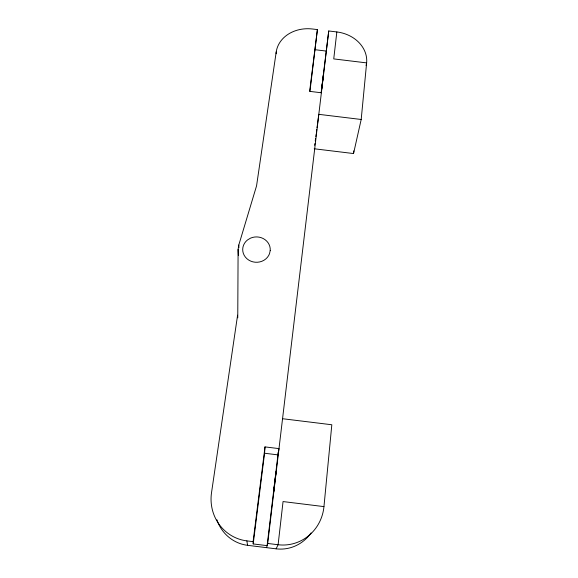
<?xml version="1.0" encoding="UTF-8"?>
<svg xmlns="http://www.w3.org/2000/svg" width="578" height="578" viewBox="0 0 578 578"><rect width="100%" height="100%" fill="white"/><g stroke="black" fill="none" stroke-linecap="round" stroke-linejoin="round"><path stroke-width="0.87" d="M237.76 317.813L238.1 249.407L238.786 245.036L256.567 185.82L276.212 51.955A33.119 27.556 6 0 1 312.539 29.008L317.401 29.594L309.952 91.295M276.147 53.754L276.212 51.955M264.572 453.239L265.006 446.895L278.986 448.615L277.939 454.879L264.572 453.239L253.2 543.934L267.115 545.646L278.264 452.191M216.909 519.788A39.123 37.657 -79.5 0 0 247.579 545.314L276.103 548.833L278.105 544.736A42.671 41.19 89.8 0 0 323.955 506.61L331.823 424.765L282.548 418.718M314.208 148.777L353.541 153.553L361.192 119.48L366.633 62.894A33.127 27.556 7.7 0 0 336.837 31.949L328.738 30.966L321.137 92.653M353.541 153.553L353.801 150.872M336.837 31.949L333.744 58.913L366.633 62.894L366.076 65.545M274.644 483.129L273.654 492.102L276.096 471.771L274.962 480.484M323.239 76.592L323.622 73.074L321.585 89.698L323.001 78.543M278.473 450.399L278.69 448.607M266.595 547.655L267.693 543.45L328.738 30.966M253.2 543.934L253.106 541.651L265.006 446.895M317.401 29.594L309.642 91.353L321.375 92.776M314.678 145.288L314.909 143.546M315.256 140.924L315.61 138.308M315.841 136.567L316.188 133.944M316.419 132.203L316.78 129.523M317.019 127.738L318.803 114.336L361.192 119.48M237.594 315.176L211.512 492.759A42.649 41.19 -78.6 0 0 246.857 540.878L247.579 545.314M315.169 49.73L326.1 51.052M323.955 506.61L283.054 501.567L278.105 544.736L267.693 543.45M246.857 540.878L253.106 541.651M238.1 249.407L238.403 255.57M238.786 245.036L238.916 247.709M311.058 532.923A39.138 37.657 -89.1 0 1 276.103 548.833M270.222 250.469L269.521 253.713A13.778 12.68 0.6 0 1 248.742 260.086A13.778 12.68 0.6 0 1 247.521 239.949L250.52 238.15A13.778 12.68 0.6 0 1 270.222 250.469"/></g></svg>
